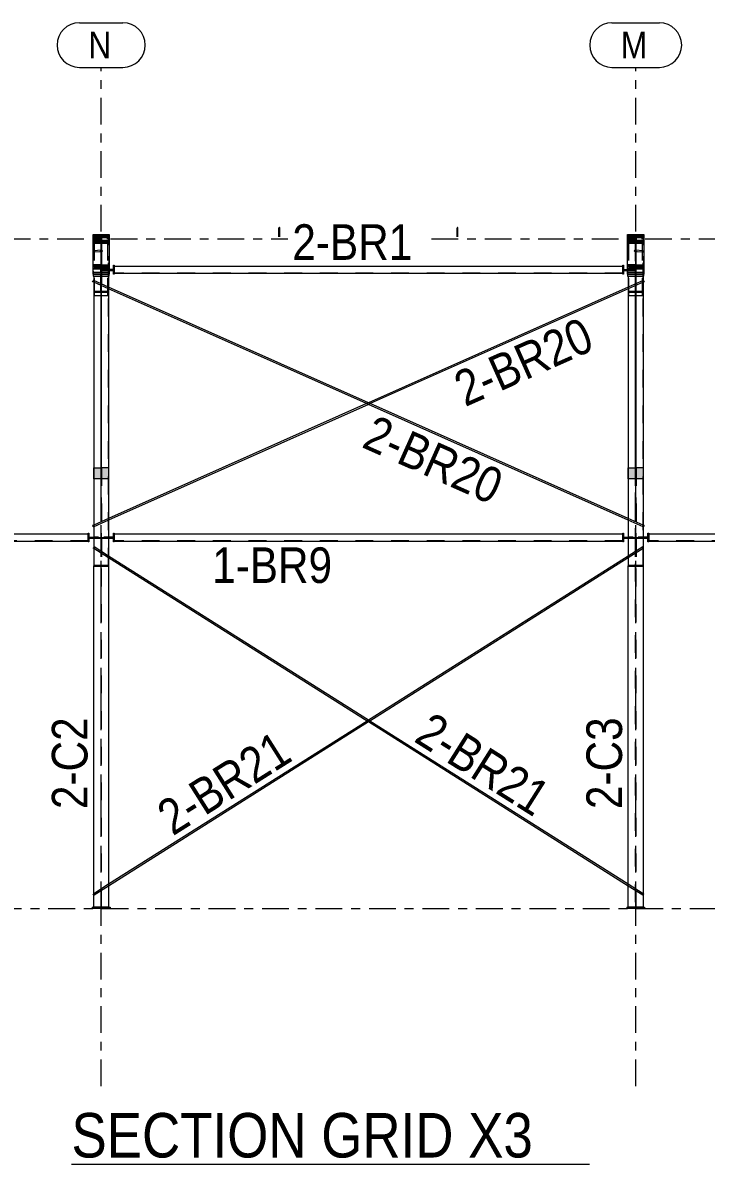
# Model space of a CAD drawing. Header units: millimetres. Extents: x -38 to 785, y -178 to 396.
# Drawn here: x 308.5 to 385.2, y -12 to 116.1 of the extents above; entities that cross this region are included whole.
import ezdxf

# ---------------------------------------------------------------- set-up
doc = ezdxf.new("R2010")
doc.units = ezdxf.units.MM
for name, pattern in [('XKITLINE00', [0]), ('XKITLINE02', [4, 2, -2]), ('XKITLINE03', [6, 3, -1, 1, -1])]:
    doc.linetypes.add(name, pattern=pattern)
for name, color, linetype, lineweight in [('OtherObjectType', 7, 'Continuous', 0), ('Part', 2, 'Continuous', 0), ('PartMark', 7, 'Continuous', 0), ('S-grid', 1, 'Continuous', 0)]:
    doc.layers.add(name, color=color, linetype=linetype, lineweight=lineweight)
doc.styles.add('ARIAL', font='ARIAL.TTF')

# ---------------------------------------------------------------- blocks, each defined once
blk = doc.blocks.new('*A15')
at = {"layer": 'Part'}
blk.add_hatch(color=3, dxfattribs=at).paths.add_polyline_path([(317.32, 90.59), (317.42, 90.57), (317.45, 90.51), (317.4, 90.45), (317.3, 90.42), (317.21, 90.45), (317.18, 90.51), (317.22, 90.57)], flags=17)
blk = doc.blocks.new('*A16')
at = {"layer": 'Part'}
blk.add_hatch(color=3, dxfattribs=at).paths.add_polyline_path([(316.46, 92.07), (316.46, 92.18), (318.12, 92.18), (318.12, 92.07), (317.32, 92.07), (317.32, 88.94), (318.12, 88.94), (318.12, 88.83), (316.46, 88.83), (316.46, 88.94), (317.26, 88.94), (317.26, 92.07)], flags=17)
blk = doc.blocks.new('*A17')
at = {"layer": 'Part'}
blk.add_hatch(color=3, dxfattribs=at).paths.add_polyline_path([(317.33, 87.69), (317.33, 66.14), (318.12, 66.14), (318.12, 64.91), (316.46, 64.91), (316.46, 66.14), (317.25, 66.14), (317.25, 87.69)], flags=17)
blk = doc.blocks.new('*A18')
at = {"layer": 'Part'}
blk.add_hatch(color=3, dxfattribs=at).paths.add_polyline_path([(317.26, 88.11), (317.26, 88.83), (317.32, 88.83), (317.32, 88.11)], flags=17)
blk = doc.blocks.new('*A20')
at = {"layer": 'Part'}
blk.add_hatch(color=3, dxfattribs=at).paths.add_polyline_path([(316.38, 87.9), (316.38, 88.11), (318.21, 88.11), (318.21, 87.9)], flags=17)
blk = doc.blocks.new('*A21')
at = {"layer": 'Part'}
blk.add_hatch(color=3, dxfattribs=at).paths.add_polyline_path([(316.38, 87.69), (316.38, 87.9), (318.21, 87.9), (318.21, 87.69)], flags=17)
blk = doc.blocks.new('*A22')
at = {"layer": 'Part'}
blk.add_hatch(color=3, dxfattribs=at).paths.add_polyline_path([(337.29, 93.13), (337.32, 93.12), (337.34, 93.09), (337.33, 93.05), (337.3, 93.03), (337.26, 93.04), (337.24, 93.08), (337.25, 93.11)], flags=17)
blk = doc.blocks.new('*A66')
at = {"layer": 'Part'}
blk.add_hatch(color=3, dxfattribs=at).paths.add_polyline_path([(377.33, 87.69), (377.33, 66.14), (378.12, 66.14), (378.12, 64.91), (376.46, 64.91), (376.46, 66.14), (377.25, 66.14), (377.25, 87.69)], flags=17)
blk = doc.blocks.new('*A78')
at = {"layer": 'Part'}
blk.add_hatch(color=3, dxfattribs=at).paths.add_polyline_path([(377.26, 90.59), (377.36, 90.57), (377.41, 90.51), (377.38, 90.45), (377.28, 90.42), (377.18, 90.45), (377.13, 90.51), (377.16, 90.57)], flags=17)
blk = doc.blocks.new('*A79')
at = {"layer": 'Part'}
blk.add_hatch(color=3, dxfattribs=at).paths.add_polyline_path([(376.46, 92.07), (376.46, 92.18), (378.12, 92.18), (378.12, 92.07), (377.32, 92.07), (377.32, 88.94), (378.12, 88.94), (378.12, 88.83), (376.46, 88.83), (376.46, 88.94), (377.26, 88.94), (377.26, 92.07)], flags=17)
blk = doc.blocks.new('*A80')
at = {"layer": 'Part'}
blk.add_hatch(color=3, dxfattribs=at).paths.add_polyline_path([(357.29, 93.13), (357.32, 93.12), (357.34, 93.09), (357.33, 93.05), (357.3, 93.03), (357.26, 93.04), (357.24, 93.08), (357.25, 93.11)], flags=17)
blk = doc.blocks.new('*A81')
at = {"layer": 'Part'}
blk.add_hatch(color=3, dxfattribs=at).paths.add_polyline_path([(377.26, 88.11), (377.26, 88.83), (377.32, 88.83), (377.32, 88.11)], flags=17)
blk = doc.blocks.new('*A82')
at = {"layer": 'Part'}
blk.add_hatch(color=3, dxfattribs=at).paths.add_polyline_path([(376.38, 87.9), (376.38, 88.11), (378.21, 88.11), (378.21, 87.9)], flags=17)
blk = doc.blocks.new('*A83')
at = {"layer": 'Part'}
blk.add_hatch(color=3, dxfattribs=at).paths.add_polyline_path([(376.38, 87.69), (376.38, 87.9), (378.21, 87.9), (378.21, 87.69)], flags=17)
blk = doc.blocks.new('*A174')
at = {"layer": 'S-grid', "color": 1, "linetype": 'XKITLINE03', "lineweight": 0}
for p, q in [((114.36, 91.88), (338.25, 91.88)), ((354.36, 91.88), (578.25, 91.88))]:
    blk.add_line(p, q, dxfattribs=at)
blk = doc.blocks.new('*A175')
at = {"layer": 'S-grid', "color": 1, "linetype": 'XKITLINE03', "lineweight": 0}
blk.add_line((-0.64, 16.67), (708.74, 16.67), dxfattribs=at)
blk = doc.blocks.new('*A176')
at = {"layer": 'Part', "color": 2, "linetype": 'XKITLINE00', "lineweight": 0}
for p, q in [((316.46, 57.22), (316.4, 57.13)), ((316.46, 57.09), (316.4, 57.13)), ((347.29, 37.81), (318.12, 56.24)), ((347.14, 37.71), (318.12, 56.04)), ((376.46, 19.19), (347.29, 37.61)), ((376.46, 19.39), (347.45, 37.71)), ((378.18, 18.3), (378.12, 18.33)), ((378.18, 18.3), (378.12, 18.21))]:
    blk.add_line(p, q, dxfattribs=at)
at = {"layer": 'Part', "color": 7, "linetype": 'XKITLINE02', "lineweight": 0}
for p, q in [((316.49, 57.27), (316.46, 57.22)), ((318.12, 56.04), (316.46, 57.09)), ((318.12, 56.24), (316.49, 57.27)), ((347.29, 37.61), (347.14, 37.71)), ((347.45, 37.71), (347.29, 37.81)), ((378.12, 18.33), (376.46, 19.39)), ((378.09, 18.16), (376.46, 19.19)), ((378.12, 18.21), (378.09, 18.16))]:
    blk.add_line(p, q, dxfattribs=at)
blk = doc.blocks.new('*A177')
at = {"layer": 'Part', "color": 7, "linetype": 'XKITLINE02', "lineweight": 0}
for p, q in [((378.09, 57.27), (376.46, 56.24)), ((378.12, 57.09), (376.46, 56.04)), ((378.12, 57.22), (378.09, 57.27)), ((347.29, 37.81), (347.14, 37.71)), ((347.45, 37.71), (347.29, 37.61)), ((318.12, 19.39), (316.46, 18.33)), ((316.49, 18.16), (316.46, 18.21)), ((318.12, 19.19), (316.49, 18.16))]:
    blk.add_line(p, q, dxfattribs=at)
at = {"layer": 'Part', "color": 2, "linetype": 'XKITLINE00', "lineweight": 0}
for p, q in [((378.18, 57.13), (378.12, 57.22)), ((378.18, 57.13), (378.12, 57.09)), ((376.46, 56.24), (347.29, 37.81)), ((376.46, 56.04), (347.45, 37.71)), ((347.14, 37.71), (318.12, 19.39)), ((347.29, 37.61), (318.12, 19.19)), ((316.46, 18.33), (316.4, 18.3)), ((316.46, 18.21), (316.4, 18.3))]:
    blk.add_line(p, q, dxfattribs=at)
blk = doc.blocks.new('*A178')
at = {"layer": 'Part', "color": 7, "linetype": 'XKITLINE02', "lineweight": 0}
for p, q in [((378.12, 87.18), (376.46, 86.44)), ((378.12, 87), (376.46, 86.26)), ((347.29, 73.45), (347.09, 73.36)), ((347.5, 73.36), (347.29, 73.27)), ((318.12, 60.46), (316.46, 59.72)), ((318.12, 60.28), (316.46, 59.54)), ((316.38, 59.59), (316.4, 59.54))]:
    blk.add_line(p, q, dxfattribs=at)
at = {"layer": 'Part', "color": 2, "linetype": 'XKITLINE00', "lineweight": 0}
for p, q in [((378.17, 87.2), (378.12, 87.18)), ((378.17, 87.2), (378.24, 87.05)), ((376.46, 86.44), (347.29, 73.45)), ((376.46, 86.26), (347.5, 73.36)), ((378.24, 87.05), (378.12, 87)), ((347.09, 73.36), (318.12, 60.46)), ((347.29, 73.27), (318.12, 60.28)), ((316.46, 59.72), (316.34, 59.67)), ((316.38, 59.59), (316.34, 59.67)), ((316.41, 59.52), (316.38, 59.59)), ((316.46, 59.54), (316.41, 59.52))]:
    blk.add_line(p, q, dxfattribs=at)
blk = doc.blocks.new('*A179')
at = {"layer": 'Part', "color": 2, "linetype": 'XKITLINE00', "lineweight": 0}
for p, q in [((316.34, 87.05), (316.41, 87.2)), ((316.46, 87.18), (316.41, 87.2)), ((316.46, 87), (316.34, 87.05)), ((347.29, 73.45), (318.12, 86.44)), ((347.09, 73.36), (318.12, 86.26)), ((376.46, 60.28), (347.29, 73.27)), ((376.46, 60.46), (347.5, 73.36)), ((378.24, 59.67), (378.12, 59.72)), ((378.17, 59.52), (378.12, 59.54)), ((378.24, 59.67), (378.17, 59.52))]:
    blk.add_line(p, q, dxfattribs=at)
at = {"layer": 'Part', "color": 7, "linetype": 'XKITLINE02', "lineweight": 0}
for p, q in [((318.12, 86.44), (316.46, 87.18)), ((318.12, 86.26), (316.46, 87)), ((347.29, 73.27), (347.09, 73.36)), ((347.5, 73.36), (347.29, 73.45)), ((378.12, 59.72), (376.46, 60.46)), ((378.12, 59.54), (376.46, 60.28))]:
    blk.add_line(p, q, dxfattribs=at)
blk = doc.blocks.new('*A180')
at = {"layer": 'Part', "color": 2, "linetype": 'XKITLINE00', "lineweight": 0}
for p, q in [((318.75, 58.75), (375.84, 58.75)), ((318.75, 57.92), (375.84, 57.92))]:
    blk.add_line(p, q, dxfattribs=at)
at = {"layer": 'Part', "color": 7, "linetype": 'XKITLINE02', "lineweight": 0}
for p, q in [((318.75, 58.75), (318.75, 57.92)), ((318.75, 58.72), (375.84, 58.72)), ((375.84, 57.95), (318.75, 57.95)), ((375.84, 58.75), (375.84, 57.92))]:
    blk.add_line(p, q, dxfattribs=at)
blk = doc.blocks.new('*A181')
at = {"layer": 'Part', "color": 2, "linetype": 'XKITLINE00', "lineweight": 0}
for p, q in [((318.75, 88.8), (375.84, 88.8)), ((375.84, 87.97), (318.75, 87.97))]:
    blk.add_line(p, q, dxfattribs=at)
at = {"layer": 'Part', "color": 7, "linetype": 'XKITLINE02', "lineweight": 0}
for p, q in [((318.75, 87.97), (318.75, 88.8)), ((375.84, 88.77), (318.75, 88.77)), ((375.84, 88.8), (375.84, 87.97)), ((375.84, 88), (318.75, 88))]:
    blk.add_line(p, q, dxfattribs=at)
blk = doc.blocks.new('*A218')
at = {"layer": 'OtherObjectType', "color": 5, "linetype": 'XKITLINE00', "lineweight": 0}
blk.add_line((313.96, -12.05), (372.12, -12.05), dxfattribs=at)
at = {"layer": 'OtherObjectType', "color": 7, "style": 'ARIAL', "width": 0.85}
blk.add_text('SECTION GRID X3', height=5, dxfattribs=at).set_placement((313.96, -11.3))
blk = doc.blocks.new('*A230')
at = {"layer": 'Part', "color": 2, "linetype": 'XKITLINE00', "lineweight": 0}
for p, q in [((316.44, 90.45), (316.46, 90.51)), ((316.46, 90.39), (316.44, 90.45)), ((316.46, 90.51), (316.49, 90.52)), ((316.49, 90.36), (316.46, 90.39)), ((317.26, 90.59), (316.49, 90.52)), ((317.26, 90.42), (316.49, 90.36)), ((317.22, 90.57), (317.18, 90.51)), ((317.18, 90.51), (317.21, 90.45)), ((317.21, 90.45), (317.3, 90.42)), ((317.32, 90.59), (317.22, 90.57)), ((317.3, 90.42), (317.4, 90.45)), ((317.42, 90.57), (317.32, 90.59)), ((317.4, 90.45), (317.45, 90.51)), ((317.45, 90.51), (317.42, 90.57))]:
    blk.add_line(p, q, dxfattribs=at)
at = {"layer": 'Part', "color": 7, "linetype": 'XKITLINE02', "lineweight": 0}
for p, q in [((316.49, 90.52), (316.53, 90.5)), ((316.53, 90.38), (316.49, 90.36)), ((316.53, 90.5), (316.54, 90.43)), ((316.54, 90.43), (316.53, 90.38)), ((317.32, 90.59), (317.26, 90.59)), ((317.3, 90.42), (317.26, 90.42))]:
    blk.add_line(p, q, dxfattribs=at)
blk = doc.blocks.new('*A231')
at = {"layer": 'Part', "color": 2, "linetype": 'XKITLINE00', "lineweight": 0}
for p, q in [((316.46, 92.07), (316.46, 92.18)), ((316.46, 92.18), (318.12, 92.18)), ((316.46, 91.61), (316.46, 92.07)), ((316.46, 92.07), (317.26, 92.07)), ((316.46, 91.61), (317.26, 91.61)), ((317.26, 92.07), (317.26, 88.94)), ((317.32, 92.07), (317.32, 88.94)), ((318.12, 92.07), (317.32, 92.07)), ((318.12, 91.61), (317.32, 91.61)), ((318.12, 92.18), (318.12, 91.61)), ((317.26, 88.94), (316.46, 88.94)), ((316.46, 88.94), (316.46, 88.75)), ((316.46, 88.83), (318.12, 88.83)), ((317.26, 88.75), (316.46, 88.75)), ((317.32, 88.94), (318.12, 88.94)), ((318.12, 88.75), (317.32, 88.75)), ((318.12, 88.94), (318.12, 88.75))]:
    blk.add_line(p, q, dxfattribs=at)
at = {"layer": 'Part', "color": 7, "linetype": 'XKITLINE02', "lineweight": 0}
for p, q in [((316.46, 91.7), (318.12, 91.7)), ((316.46, 88.84), (317.26, 88.84)), ((317.26, 88.94), (317.26, 88.84)), ((317.32, 88.75), (317.26, 88.75)), ((317.32, 88.84), (317.32, 88.94)), ((318.12, 88.84), (317.32, 88.84))]:
    blk.add_line(p, q, dxfattribs=at)
blk = doc.blocks.new('*A232')
at = {"layer": 'Part', "color": 7, "linetype": 'XKITLINE02', "lineweight": 0}
for p, q in [((317.32, 91.45), (317.26, 91.45)), ((317.26, 91.45), (317.26, 88.73)), ((317.32, 88.73), (317.32, 91.45)), ((317.26, 88.82), (316.56, 88.82)), ((316.56, 88.82), (316.56, 88.63)), ((318.02, 88.73), (316.56, 88.73)), ((318.02, 88.82), (317.32, 88.82)), ((318.02, 88.63), (318.02, 88.82))]:
    blk.add_line(p, q, dxfattribs=at)
blk = doc.blocks.new('*A233')
at = {"layer": 'Part', "color": 7, "linetype": 'XKITLINE02', "lineweight": 0}
for p, q in [((316.46, 91.47), (316.46, 87.69)), ((318.12, 91.47), (316.46, 91.47)), ((316.46, 91.37), (317.25, 91.37)), ((317.25, 91.37), (317.25, 16.83)), ((317.33, 16.83), (317.33, 91.37)), ((317.33, 91.37), (318.12, 91.37)), ((318.12, 55.16), (318.12, 91.47)), ((316.46, 88.6), (317.25, 88.6)), ((316.46, 88.51), (318.12, 88.51)), ((317.33, 88.6), (318.12, 88.6)), ((316.46, 66.14), (316.46, 55.16)), ((318.12, 66.14), (318.12, 55.16)), ((318.12, 16.83), (316.46, 16.83))]:
    blk.add_line(p, q, dxfattribs=at)
at = {"layer": 'Part', "color": 2, "linetype": 'XKITLINE00', "lineweight": 0}
for p, q in [((316.46, 87.69), (316.46, 66.14)), ((318.12, 87.69), (318.12, 66.14)), ((316.46, 16.83), (316.46, 55.16)), ((318.12, 55.16), (318.12, 16.83))]:
    blk.add_line(p, q, dxfattribs=at)
blk = doc.blocks.new('*A234')
at = {"layer": 'Part', "color": 7, "linetype": 'XKITLINE02', "lineweight": 0}
for p, q in [((317.33, 88.43), (317.25, 88.43)), ((317.25, 88.43), (317.25, 87.69)), ((317.25, 88.39), (317.33, 88.39)), ((317.33, 87.69), (317.33, 88.43)), ((317.25, 66.14), (317.25, 55.18)), ((317.33, 66.14), (317.33, 55.18)), ((318.12, 55.18), (316.46, 55.18))]:
    blk.add_line(p, q, dxfattribs=at)
at = {"layer": 'Part', "color": 2, "linetype": 'XKITLINE00', "lineweight": 0}
for p, q in [((317.25, 87.69), (317.33, 87.69)), ((317.25, 87.69), (317.25, 66.14)), ((317.33, 66.14), (317.33, 87.69)), ((316.46, 64.91), (316.46, 66.14)), ((316.46, 66.14), (317.25, 66.14)), ((318.12, 66.14), (317.33, 66.14)), ((318.12, 66.14), (318.12, 64.91)), ((316.46, 64.91), (316.46, 55.16)), ((318.12, 64.91), (316.46, 64.91)), ((318.12, 64.91), (318.12, 55.16)), ((316.46, 55.16), (318.12, 55.16))]:
    blk.add_line(p, q, dxfattribs=at)
blk = doc.blocks.new('*A235')
at = {"layer": 'Part', "color": 2, "linetype": 'XKITLINE00', "lineweight": 0}
for p, q in [((316.29, 16.83), (318.29, 16.83)), ((316.29, 16.83), (316.29, 16.67)), ((318.29, 16.67), (316.29, 16.67)), ((318.29, 16.83), (318.29, 16.67))]:
    blk.add_line(p, q, dxfattribs=at)
blk = doc.blocks.new('*A236')
at = {"layer": 'Part', "color": 7, "linetype": 'XKITLINE02', "lineweight": 0}
for p, q in [((317.25, 55.18), (316.5, 55.18)), ((316.5, 55.18), (316.5, 55.09)), ((317.13, 55.18), (317.13, 55.09)), ((317.25, 55.09), (317.25, 55.18)), ((316.5, 55.09), (317.25, 55.09))]:
    blk.add_line(p, q, dxfattribs=at)
blk = doc.blocks.new('*A237')
at = {"layer": 'Part', "color": 7, "linetype": 'XKITLINE02', "lineweight": 0}
for p, q in [((318.08, 55.18), (317.33, 55.18)), ((317.33, 55.18), (317.33, 55.09)), ((317.45, 55.18), (317.45, 55.09)), ((318.08, 55.09), (318.08, 55.18)), ((317.33, 55.09), (318.08, 55.09))]:
    blk.add_line(p, q, dxfattribs=at)
blk = doc.blocks.new('*A238')
at = {"layer": 'Part', "color": 7, "linetype": 'XKITLINE02', "lineweight": 0}
for p, q in [((317.33, 58.29), (317.33, 58.21)), ((318.12, 58.29), (317.33, 58.29)), ((318.12, 58.21), (317.33, 58.21)), ((317.45, 58.29), (317.45, 58.21))]:
    blk.add_line(p, q, dxfattribs=at)
at = {"layer": 'Part', "color": 2, "linetype": 'XKITLINE00', "lineweight": 0}
for p, q in [((318.58, 58.29), (318.12, 58.29)), ((318.58, 58.21), (318.12, 58.21)), ((318.58, 58.29), (318.58, 58.21))]:
    blk.add_line(p, q, dxfattribs=at)
blk = doc.blocks.new('*A239')
at = {"layer": 'Part', "color": 7, "linetype": 'XKITLINE02', "lineweight": 0}
for p, q in [((317.58, 58.38), (317.58, 58.29)), ((318.12, 58.38), (317.58, 58.38)), ((318.58, 58.29), (317.58, 58.29))]:
    blk.add_line(p, q, dxfattribs=at)
at = {"layer": 'Part', "color": 2, "linetype": 'XKITLINE00', "lineweight": 0}
for p, q in [((318.66, 58.38), (318.12, 58.38)), ((318.66, 58.29), (318.58, 58.29)), ((318.66, 58.38), (318.66, 58.29))]:
    blk.add_line(p, q, dxfattribs=at)
blk = doc.blocks.new('*A240')
at = {"layer": 'Part', "color": 2, "linetype": 'XKITLINE00', "lineweight": 0}
for p, q in [((318.66, 57.83), (318.66, 58.83)), ((318.66, 58.83), (318.75, 58.83)), ((318.75, 57.83), (318.66, 57.83)), ((318.75, 58.83), (318.75, 57.83))]:
    blk.add_line(p, q, dxfattribs=at)
blk = doc.blocks.new('*A241')
at = {"layer": 'Part', "color": 2, "linetype": 'XKITLINE00', "lineweight": 0}
for p, q in [((316.46, 58.29), (316, 58.29)), ((316, 58.21), (316, 58.29)), ((316.46, 58.21), (316, 58.21))]:
    blk.add_line(p, q, dxfattribs=at)
at = {"layer": 'Part', "color": 7, "linetype": 'XKITLINE02', "lineweight": 0}
for p, q in [((317.25, 58.29), (316.46, 58.29)), ((317.25, 58.21), (316.46, 58.21)), ((317.13, 58.29), (317.13, 58.21)), ((317.25, 58.29), (317.25, 58.21))]:
    blk.add_line(p, q, dxfattribs=at)
blk = doc.blocks.new('*A242')
at = {"layer": 'Part', "color": 2, "linetype": 'XKITLINE00', "lineweight": 0}
for p, q in [((315.92, 58.29), (315.92, 58.38)), ((315.92, 58.38), (316.46, 58.38)), ((316, 58.29), (315.92, 58.29))]:
    blk.add_line(p, q, dxfattribs=at)
at = {"layer": 'Part', "color": 7, "linetype": 'XKITLINE02', "lineweight": 0}
for p, q in [((317, 58.29), (316, 58.29)), ((317, 58.38), (316.46, 58.38)), ((317, 58.29), (317, 58.38))]:
    blk.add_line(p, q, dxfattribs=at)
blk = doc.blocks.new('*A243')
at = {"layer": 'Part', "color": 2, "linetype": 'XKITLINE00', "lineweight": 0}
for p, q in [((315.84, 57.83), (315.84, 58.83)), ((315.84, 58.83), (315.92, 58.83)), ((315.92, 57.83), (315.84, 57.83)), ((315.92, 58.83), (315.92, 57.83))]:
    blk.add_line(p, q, dxfattribs=at)
blk = doc.blocks.new('*A244')
at = {"layer": 'Part', "color": 7, "linetype": 'XKITLINE02', "lineweight": 0}
for p, q in [((317.26, 85.98), (317.26, 88.71)), ((317.26, 88.71), (317.32, 88.71)), ((317.26, 88.6), (317.32, 88.6)), ((317.32, 88.71), (317.32, 85.98)), ((316.56, 86.03), (316.56, 85.89)), ((316.56, 85.98), (317.26, 85.98)), ((316.56, 85.89), (318.02, 85.89)), ((317.32, 85.98), (318.02, 85.98)), ((318.02, 86.03), (318.02, 85.89))]:
    blk.add_line(p, q, dxfattribs=at)
blk = doc.blocks.new('*A245')
at = {"layer": 'Part', "color": 2, "linetype": 'XKITLINE00', "lineweight": 0}
for p, q in [((317.26, 88.11), (317.26, 88.83)), ((317.26, 88.83), (317.32, 88.83)), ((317.32, 88.83), (317.32, 88.11)), ((317.32, 88.11), (317.26, 88.11))]:
    blk.add_line(p, q, dxfattribs=at)
at = {"layer": 'Part', "color": 7, "linetype": 'XKITLINE02', "lineweight": 0}
for p, q in [((317.26, 88.76), (317.32, 88.76)), ((317.26, 88.67), (317.32, 88.67))]:
    blk.add_line(p, q, dxfattribs=at)
blk = doc.blocks.new('*A247')
at = {"layer": 'Part', "color": 2, "linetype": 'XKITLINE00', "lineweight": 0}
for p, q in [((316.38, 87.9), (316.38, 92.37)), ((316.38, 92.37), (318.21, 92.37)), ((318.21, 92.37), (318.21, 87.9)), ((316.38, 88.11), (318.21, 88.11)), ((318.21, 87.9), (316.38, 87.9))]:
    blk.add_line(p, q, dxfattribs=at)
at = {"layer": 'Part', "color": 7, "linetype": 'XKITLINE02', "lineweight": 0}
blk.add_line((316.38, 92.24), (318.21, 92.24), dxfattribs=at)
blk = doc.blocks.new('*A248')
at = {"layer": 'Part', "color": 7, "linetype": 'XKITLINE02', "lineweight": 0}
for p, q in [((316.38, 92.24), (316.38, 87.9)), ((318.21, 92.24), (316.38, 92.24)), ((316.38, 92.11), (318.21, 92.11)), ((318.21, 87.9), (318.21, 92.24))]:
    blk.add_line(p, q, dxfattribs=at)
at = {"layer": 'Part', "color": 2, "linetype": 'XKITLINE00', "lineweight": 0}
for p, q in [((316.38, 87.9), (316.38, 87.69)), ((316.38, 87.9), (318.21, 87.9)), ((316.38, 87.69), (318.21, 87.69)), ((318.21, 87.69), (318.21, 87.9))]:
    blk.add_line(p, q, dxfattribs=at)
blk = doc.blocks.new('*A249')
at = {"layer": 'Part', "color": 7, "linetype": 'XKITLINE02', "lineweight": 0}
for p, q in [((316.54, 85.45), (316.54, 91.45)), ((318.04, 91.45), (316.54, 91.45)), ((318.04, 85.45), (318.04, 91.45)), ((318.04, 85.45), (316.54, 85.45))]:
    blk.add_line(p, q, dxfattribs=at)
blk = doc.blocks.new('*A250')
at = {"layer": 'Part', "color": 7, "linetype": 'XKITLINE02', "lineweight": 0}
for p, q in [((316.5, 85.88), (316.5, 85.96)), ((316.5, 85.96), (317.25, 85.96)), ((317.25, 85.88), (316.5, 85.88)), ((317.13, 85.96), (317.13, 85.88)), ((317.25, 85.96), (317.25, 85.88))]:
    blk.add_line(p, q, dxfattribs=at)
blk = doc.blocks.new('*A251')
at = {"layer": 'Part', "color": 7, "linetype": 'XKITLINE02', "lineweight": 0}
for p, q in [((317.33, 85.96), (318.08, 85.96)), ((317.33, 85.88), (317.33, 85.96)), ((318.08, 85.88), (317.33, 85.88)), ((317.45, 85.96), (317.45, 85.88)), ((318.08, 85.96), (318.08, 85.88))]:
    blk.add_line(p, q, dxfattribs=at)
blk = doc.blocks.new('*A252')
at = {"layer": 'Part', "color": 2, "linetype": 'XKITLINE00', "lineweight": 0}
for p, q in [((317.25, 92.18), (317.25, 92.37)), ((317.25, 92.37), (317.33, 92.37)), ((317.33, 92.37), (317.33, 92.18))]:
    blk.add_line(p, q, dxfattribs=at)
at = {"layer": 'Part', "color": 7, "linetype": 'XKITLINE02', "lineweight": 0}
for p, q in [((317.25, 91.72), (317.25, 92.18)), ((317.33, 91.83), (317.25, 91.83)), ((317.25, 91.78), (317.33, 91.78)), ((317.33, 91.72), (317.25, 91.72)), ((317.33, 92.18), (317.33, 91.72))]:
    blk.add_line(p, q, dxfattribs=at)
blk = doc.blocks.new('*A253')
at = {"layer": 'Part', "color": 7, "linetype": 'XKITLINE02', "lineweight": 0}
for p, q in [((317.33, 88.34), (317.33, 88.26)), ((318.21, 88.34), (317.33, 88.34)), ((318.21, 88.26), (317.33, 88.26)), ((317.45, 88.34), (317.45, 88.26))]:
    blk.add_line(p, q, dxfattribs=at)
at = {"layer": 'Part', "color": 2, "linetype": 'XKITLINE00', "lineweight": 0}
for p, q in [((318.58, 88.34), (318.21, 88.34)), ((318.58, 88.26), (318.21, 88.26)), ((318.58, 88.34), (318.58, 88.26))]:
    blk.add_line(p, q, dxfattribs=at)
blk = doc.blocks.new('*A254')
at = {"layer": 'Part', "color": 7, "linetype": 'XKITLINE02', "lineweight": 0}
for p, q in [((317.58, 88.43), (317.58, 88.34)), ((318.21, 88.43), (317.58, 88.43)), ((318.58, 88.34), (317.58, 88.34))]:
    blk.add_line(p, q, dxfattribs=at)
at = {"layer": 'Part', "color": 2, "linetype": 'XKITLINE00', "lineweight": 0}
for p, q in [((318.66, 88.43), (318.21, 88.43)), ((318.66, 88.34), (318.58, 88.34)), ((318.66, 88.43), (318.66, 88.34))]:
    blk.add_line(p, q, dxfattribs=at)
blk = doc.blocks.new('*A255')
at = {"layer": 'Part', "color": 2, "linetype": 'XKITLINE00', "lineweight": 0}
for p, q in [((318.66, 87.89), (318.66, 88.89)), ((318.66, 88.89), (318.75, 88.89)), ((318.75, 88.89), (318.75, 87.89)), ((318.75, 87.89), (318.66, 87.89))]:
    blk.add_line(p, q, dxfattribs=at)
blk = doc.blocks.new('*A256')
at = {"layer": 'Part', "color": 7, "linetype": 'XKITLINE02', "lineweight": 0}
for p, q in [((316.38, 91.45), (316.38, 92.09)), ((316.38, 92.09), (318.21, 92.09)), ((316.38, 92.01), (318.21, 92.01)), ((316.38, 91.53), (318.21, 91.53)), ((318.21, 91.45), (316.38, 91.45)), ((318.21, 92.09), (318.21, 91.45))]:
    blk.add_line(p, q, dxfattribs=at)
blk = doc.blocks.new('*A257')
at = {"layer": 'Part', "color": 7, "linetype": 'XKITLINE02', "lineweight": 0}
for p, q in [((316.56, 92.13), (316.56, 91.81)), ((318.02, 92.13), (316.56, 92.13)), ((316.56, 92.08), (318.02, 92.08)), ((318.02, 91.81), (318.02, 92.13))]:
    blk.add_line(p, q, dxfattribs=at)
blk = doc.blocks.new('*A258')
at = {"layer": 'Part', "color": 7, "linetype": 'XKITLINE02', "lineweight": 0}
for p, q in [((317.26, 91.45), (317.26, 92.01)), ((317.26, 92.01), (317.32, 92.01)), ((317.32, 91.45), (317.26, 91.45)), ((317.26, 91.45), (317.26, 91.45)), ((317.32, 92.01), (317.32, 91.45))]:
    blk.add_line(p, q, dxfattribs=at)
blk = doc.blocks.new('*A259')
at = {"layer": 'Part', "color": 2, "linetype": 'XKITLINE00', "lineweight": 0}
for p, q in [((337.25, 93.11), (337.24, 93.08)), ((337.24, 92.09), (337.24, 93.08)), ((337.24, 93.08), (337.26, 93.04)), ((337.29, 93.13), (337.25, 93.11)), ((337.26, 93.04), (337.3, 93.03)), ((337.32, 93.12), (337.29, 93.13)), ((337.3, 93.03), (337.33, 93.05)), ((337.34, 93.09), (337.32, 93.12)), ((337.33, 93.05), (337.34, 93.09)), ((337.34, 92.1), (337.34, 93.09))]:
    blk.add_line(p, q, dxfattribs=at)
blk = doc.blocks.new('*A362')
at = {"layer": 'S-grid', "color": 1, "linetype": 'XKITLINE03', "lineweight": 0}
blk.add_line((317.29, -3.3), (317.29, 111.12), dxfattribs=at)
at = {"layer": 'S-grid', "color": 3, "style": 'ARIAL', "width": 0.85}
blk.add_text('N', height=3, dxfattribs=at).set_placement((315.85, 112.12))
blk = doc.blocks.new('*A379')
at = {"layer": 'Part', "color": 2, "linetype": 'XKITLINE00', "lineweight": 0}
for p, q in [((258.75, 58.75), (315.84, 58.75)), ((258.75, 57.92), (315.84, 57.92))]:
    blk.add_line(p, q, dxfattribs=at)
at = {"layer": 'Part', "color": 7, "linetype": 'XKITLINE02', "lineweight": 0}
for p, q in [((258.75, 58.75), (258.75, 57.92)), ((258.75, 58.72), (315.84, 58.72)), ((315.84, 57.95), (258.75, 57.95)), ((315.84, 58.75), (315.84, 57.92))]:
    blk.add_line(p, q, dxfattribs=at)
blk = doc.blocks.new('*A408')
at = {"layer": 'S-grid', "color": 1, "linetype": 'XKITLINE00', "lineweight": 0}
for p, q in [((314.85, 116.12), (319.74, 116.12)), ((314.85, 111.12), (319.74, 111.12))]:
    blk.add_line(p, q, dxfattribs=at)
for centre, start, end in [((314.85, 113.62), 90, 270), ((319.74, 113.62), 270, 90)]:
    blk.add_arc(centre, 2.5, start, end, dxfattribs=at)
blk = doc.blocks.new('*A458')
at = {"layer": 'S-grid', "color": 1, "linetype": 'XKITLINE03', "lineweight": 0}
blk.add_line((377.29, -3.3), (377.29, 111.12), dxfattribs=at)
at = {"layer": 'S-grid', "color": 3, "style": 'ARIAL', "width": 0.85}
blk.add_text('M', height=3, dxfattribs=at).set_placement((375.63, 112.12))
blk = doc.blocks.new('*A459')
at = {"layer": 'Part', "color": 7, "linetype": 'XKITLINE02', "lineweight": 0}
for p, q in [((376.46, 91.47), (376.46, 87.69)), ((378.12, 91.47), (376.46, 91.47)), ((376.46, 91.37), (377.25, 91.37)), ((377.25, 91.37), (377.25, 16.83)), ((377.33, 16.83), (377.33, 91.37)), ((377.33, 91.37), (378.12, 91.37)), ((378.12, 55.16), (378.12, 91.47)), ((376.46, 88.6), (377.25, 88.6)), ((376.46, 88.51), (378.12, 88.51)), ((377.33, 88.6), (378.12, 88.6)), ((376.46, 66.14), (376.46, 55.16)), ((378.12, 66.14), (378.12, 55.16)), ((378.12, 16.83), (376.46, 16.83))]:
    blk.add_line(p, q, dxfattribs=at)
at = {"layer": 'Part', "color": 2, "linetype": 'XKITLINE00', "lineweight": 0}
for p, q in [((376.46, 87.69), (376.46, 66.14)), ((378.12, 87.69), (378.12, 66.14)), ((376.46, 16.83), (376.46, 55.16)), ((378.12, 55.16), (378.12, 16.83))]:
    blk.add_line(p, q, dxfattribs=at)
blk = doc.blocks.new('*A460')
at = {"layer": 'Part', "color": 7, "linetype": 'XKITLINE02', "lineweight": 0}
for p, q in [((377.33, 88.43), (377.25, 88.43)), ((377.25, 88.43), (377.25, 87.69)), ((377.25, 88.39), (377.33, 88.39)), ((377.33, 87.69), (377.33, 88.43)), ((377.25, 66.14), (377.25, 55.18)), ((377.33, 66.14), (377.33, 55.18)), ((378.12, 55.18), (376.46, 55.18))]:
    blk.add_line(p, q, dxfattribs=at)
at = {"layer": 'Part', "color": 2, "linetype": 'XKITLINE00', "lineweight": 0}
for p, q in [((377.25, 87.69), (377.33, 87.69)), ((377.25, 87.69), (377.25, 66.14)), ((377.33, 66.14), (377.33, 87.69)), ((376.46, 64.91), (376.46, 66.14)), ((376.46, 66.14), (377.25, 66.14)), ((378.12, 66.14), (377.33, 66.14)), ((378.12, 66.14), (378.12, 64.91)), ((376.46, 64.91), (376.46, 55.16)), ((378.12, 64.91), (376.46, 64.91)), ((378.12, 64.91), (378.12, 55.16)), ((376.46, 55.16), (378.12, 55.16))]:
    blk.add_line(p, q, dxfattribs=at)
blk = doc.blocks.new('*A461')
at = {"layer": 'Part', "color": 2, "linetype": 'XKITLINE00', "lineweight": 0}
for p, q in [((378.75, 58.75), (435.84, 58.75)), ((378.75, 57.92), (435.84, 57.92))]:
    blk.add_line(p, q, dxfattribs=at)
at = {"layer": 'Part', "color": 7, "linetype": 'XKITLINE02', "lineweight": 0}
for p, q in [((378.75, 58.75), (378.75, 57.92)), ((378.75, 58.72), (435.84, 58.72)), ((435.84, 57.95), (378.75, 57.95)), ((435.84, 58.75), (435.84, 57.92))]:
    blk.add_line(p, q, dxfattribs=at)
blk = doc.blocks.new('*A505')
at = {"layer": 'Part', "color": 2, "linetype": 'XKITLINE00', "lineweight": 0}
for p, q in [((376.29, 16.83), (378.29, 16.83)), ((376.29, 16.83), (376.29, 16.67)), ((378.29, 16.67), (376.29, 16.67)), ((378.29, 16.83), (378.29, 16.67))]:
    blk.add_line(p, q, dxfattribs=at)
blk = doc.blocks.new('*A506')
at = {"layer": 'Part', "color": 7, "linetype": 'XKITLINE02', "lineweight": 0}
for p, q in [((377.25, 55.18), (376.5, 55.18)), ((376.5, 55.18), (376.5, 55.09)), ((377.13, 55.18), (377.13, 55.09)), ((377.25, 55.09), (377.25, 55.18)), ((376.5, 55.09), (377.25, 55.09))]:
    blk.add_line(p, q, dxfattribs=at)
blk = doc.blocks.new('*A507')
at = {"layer": 'Part', "color": 7, "linetype": 'XKITLINE02', "lineweight": 0}
for p, q in [((378.08, 55.18), (377.33, 55.18)), ((377.33, 55.18), (377.33, 55.09)), ((377.45, 55.18), (377.45, 55.09)), ((378.08, 55.09), (378.08, 55.18)), ((377.33, 55.09), (378.08, 55.09))]:
    blk.add_line(p, q, dxfattribs=at)
blk = doc.blocks.new('*A508')
at = {"layer": 'Part', "color": 7, "linetype": 'XKITLINE02', "lineweight": 0}
for p, q in [((377.33, 58.29), (377.33, 58.21)), ((378.12, 58.29), (377.33, 58.29)), ((378.12, 58.21), (377.33, 58.21)), ((377.45, 58.29), (377.45, 58.21))]:
    blk.add_line(p, q, dxfattribs=at)
at = {"layer": 'Part', "color": 2, "linetype": 'XKITLINE00', "lineweight": 0}
for p, q in [((378.58, 58.29), (378.12, 58.29)), ((378.58, 58.21), (378.12, 58.21)), ((378.58, 58.29), (378.58, 58.21))]:
    blk.add_line(p, q, dxfattribs=at)
blk = doc.blocks.new('*A509')
at = {"layer": 'Part', "color": 7, "linetype": 'XKITLINE02', "lineweight": 0}
for p, q in [((377.58, 58.38), (377.58, 58.29)), ((378.12, 58.38), (377.58, 58.38)), ((378.58, 58.29), (377.58, 58.29))]:
    blk.add_line(p, q, dxfattribs=at)
at = {"layer": 'Part', "color": 2, "linetype": 'XKITLINE00', "lineweight": 0}
for p, q in [((378.66, 58.38), (378.12, 58.38)), ((378.66, 58.29), (378.58, 58.29)), ((378.66, 58.38), (378.66, 58.29))]:
    blk.add_line(p, q, dxfattribs=at)
blk = doc.blocks.new('*A510')
at = {"layer": 'Part', "color": 2, "linetype": 'XKITLINE00', "lineweight": 0}
for p, q in [((378.66, 57.83), (378.66, 58.83)), ((378.66, 58.83), (378.75, 58.83)), ((378.75, 57.83), (378.66, 57.83)), ((378.75, 58.83), (378.75, 57.83))]:
    blk.add_line(p, q, dxfattribs=at)
blk = doc.blocks.new('*A511')
at = {"layer": 'Part', "color": 2, "linetype": 'XKITLINE00', "lineweight": 0}
for p, q in [((376.46, 58.29), (376, 58.29)), ((376, 58.21), (376, 58.29)), ((376.46, 58.21), (376, 58.21))]:
    blk.add_line(p, q, dxfattribs=at)
at = {"layer": 'Part', "color": 7, "linetype": 'XKITLINE02', "lineweight": 0}
for p, q in [((377.25, 58.29), (376.46, 58.29)), ((377.25, 58.21), (376.46, 58.21)), ((377.13, 58.29), (377.13, 58.21)), ((377.25, 58.29), (377.25, 58.21))]:
    blk.add_line(p, q, dxfattribs=at)
blk = doc.blocks.new('*A512')
at = {"layer": 'Part', "color": 2, "linetype": 'XKITLINE00', "lineweight": 0}
for p, q in [((375.92, 58.29), (375.92, 58.38)), ((375.92, 58.38), (376.46, 58.38)), ((376, 58.29), (375.92, 58.29))]:
    blk.add_line(p, q, dxfattribs=at)
at = {"layer": 'Part', "color": 7, "linetype": 'XKITLINE02', "lineweight": 0}
for p, q in [((377, 58.29), (376, 58.29)), ((377, 58.38), (376.46, 58.38)), ((377, 58.29), (377, 58.38))]:
    blk.add_line(p, q, dxfattribs=at)
blk = doc.blocks.new('*A513')
at = {"layer": 'Part', "color": 2, "linetype": 'XKITLINE00', "lineweight": 0}
for p, q in [((375.84, 57.83), (375.84, 58.83)), ((375.84, 58.83), (375.92, 58.83)), ((375.92, 57.83), (375.84, 57.83)), ((375.92, 58.83), (375.92, 57.83))]:
    blk.add_line(p, q, dxfattribs=at)
blk = doc.blocks.new('*A514')
at = {"layer": 'S-grid', "color": 1, "linetype": 'XKITLINE00', "lineweight": 0}
for p, q in [((374.63, 116.12), (379.96, 116.12)), ((374.63, 111.12), (379.96, 111.12))]:
    blk.add_line(p, q, dxfattribs=at)
for centre, start, end in [((374.63, 113.62), 90, 270), ((379.96, 113.62), 270, 90)]:
    blk.add_arc(centre, 2.5, start, end, dxfattribs=at)
blk = doc.blocks.new('*A515')
at = {"layer": 'Part', "color": 2, "linetype": 'XKITLINE00', "lineweight": 0}
for p, q in [((377.16, 90.57), (377.13, 90.51)), ((377.13, 90.51), (377.18, 90.45)), ((377.26, 90.59), (377.16, 90.57)), ((377.18, 90.45), (377.28, 90.42)), ((377.26, 90.59), (377.36, 90.57)), ((377.28, 90.42), (377.38, 90.45)), ((378.09, 90.52), (377.32, 90.59)), ((378.09, 90.36), (377.32, 90.42)), ((377.41, 90.51), (377.36, 90.57)), ((377.38, 90.45), (377.41, 90.51)), ((378.09, 90.52), (378.12, 90.51)), ((378.12, 90.39), (378.09, 90.36)), ((378.12, 90.51), (378.14, 90.45)), ((378.14, 90.45), (378.12, 90.39))]:
    blk.add_line(p, q, dxfattribs=at)
at = {"layer": 'Part', "color": 7, "linetype": 'XKITLINE02', "lineweight": 0}
for p, q in [((377.32, 90.59), (377.26, 90.59)), ((377.32, 90.42), (377.28, 90.42)), ((378.04, 90.43), (378.05, 90.5)), ((378.05, 90.38), (378.04, 90.43)), ((378.05, 90.5), (378.09, 90.52)), ((378.09, 90.36), (378.05, 90.38))]:
    blk.add_line(p, q, dxfattribs=at)
blk = doc.blocks.new('*A516')
at = {"layer": 'Part', "color": 2, "linetype": 'XKITLINE00', "lineweight": 0}
for p, q in [((376.46, 92.07), (376.46, 92.18)), ((376.46, 92.18), (378.12, 92.18)), ((376.46, 91.61), (376.46, 92.07)), ((376.46, 92.07), (377.26, 92.07)), ((376.46, 91.61), (377.26, 91.61)), ((377.26, 92.07), (377.26, 88.94)), ((377.32, 92.07), (377.32, 88.94)), ((378.12, 92.07), (377.32, 92.07)), ((378.12, 91.61), (377.32, 91.61)), ((378.12, 92.18), (378.12, 91.61)), ((377.26, 88.94), (376.46, 88.94)), ((376.46, 88.94), (376.46, 88.75)), ((376.46, 88.83), (378.12, 88.83)), ((377.26, 88.75), (376.46, 88.75)), ((377.32, 88.94), (378.12, 88.94)), ((378.12, 88.75), (377.32, 88.75)), ((378.12, 88.94), (378.12, 88.75))]:
    blk.add_line(p, q, dxfattribs=at)
at = {"layer": 'Part', "color": 7, "linetype": 'XKITLINE02', "lineweight": 0}
for p, q in [((376.46, 91.7), (378.12, 91.7)), ((376.46, 88.84), (377.26, 88.84)), ((377.26, 88.94), (377.26, 88.84)), ((377.32, 88.75), (377.26, 88.75)), ((377.32, 88.84), (377.32, 88.94)), ((378.12, 88.84), (377.32, 88.84))]:
    blk.add_line(p, q, dxfattribs=at)
blk = doc.blocks.new('*A517')
at = {"layer": 'Part', "color": 7, "linetype": 'XKITLINE02', "lineweight": 0}
for p, q in [((377.32, 91.45), (377.26, 91.45)), ((377.26, 91.45), (377.26, 88.73)), ((377.32, 88.73), (377.32, 91.45)), ((377.26, 88.82), (376.56, 88.82)), ((376.56, 88.82), (376.56, 88.63)), ((378.02, 88.73), (376.56, 88.73)), ((378.02, 88.82), (377.32, 88.82)), ((378.02, 88.63), (378.02, 88.82))]:
    blk.add_line(p, q, dxfattribs=at)
blk = doc.blocks.new('*A518')
at = {"layer": 'Part', "color": 2, "linetype": 'XKITLINE00', "lineweight": 0}
for p, q in [((357.25, 93.11), (357.24, 93.08)), ((357.24, 92.09), (357.24, 93.08)), ((357.24, 93.08), (357.26, 93.04)), ((357.29, 93.13), (357.25, 93.11)), ((357.26, 93.04), (357.3, 93.03)), ((357.32, 93.12), (357.29, 93.13)), ((357.3, 93.03), (357.33, 93.05)), ((357.34, 93.09), (357.32, 93.12)), ((357.33, 93.05), (357.34, 93.09)), ((357.34, 92.1), (357.34, 93.09))]:
    blk.add_line(p, q, dxfattribs=at)
blk = doc.blocks.new('*A519')
at = {"layer": 'Part', "color": 7, "linetype": 'XKITLINE02', "lineweight": 0}
for p, q in [((377.26, 85.98), (377.26, 88.71)), ((377.26, 88.71), (377.32, 88.71)), ((377.26, 88.6), (377.32, 88.6)), ((377.32, 88.71), (377.32, 85.98)), ((376.56, 86.03), (376.56, 85.89)), ((376.56, 85.98), (377.26, 85.98)), ((376.56, 85.89), (378.02, 85.89)), ((377.32, 85.98), (378.02, 85.98)), ((378.02, 86.03), (378.02, 85.89))]:
    blk.add_line(p, q, dxfattribs=at)
blk = doc.blocks.new('*A520')
at = {"layer": 'Part', "color": 2, "linetype": 'XKITLINE00', "lineweight": 0}
for p, q in [((377.26, 88.11), (377.26, 88.83)), ((377.26, 88.83), (377.32, 88.83)), ((377.32, 88.83), (377.32, 88.11)), ((377.32, 88.11), (377.26, 88.11))]:
    blk.add_line(p, q, dxfattribs=at)
at = {"layer": 'Part', "color": 7, "linetype": 'XKITLINE02', "lineweight": 0}
for p, q in [((377.26, 88.76), (377.32, 88.76)), ((377.26, 88.67), (377.32, 88.67))]:
    blk.add_line(p, q, dxfattribs=at)
blk = doc.blocks.new('*A521')
at = {"layer": 'Part', "color": 2, "linetype": 'XKITLINE00', "lineweight": 0}
for p, q in [((376.38, 87.9), (376.38, 92.37)), ((376.38, 92.37), (378.21, 92.37)), ((378.21, 92.37), (378.21, 87.9)), ((376.38, 88.11), (378.21, 88.11)), ((378.21, 87.9), (376.38, 87.9))]:
    blk.add_line(p, q, dxfattribs=at)
at = {"layer": 'Part', "color": 7, "linetype": 'XKITLINE02', "lineweight": 0}
blk.add_line((376.38, 92.24), (378.21, 92.24), dxfattribs=at)
blk = doc.blocks.new('*A522')
at = {"layer": 'Part', "color": 7, "linetype": 'XKITLINE02', "lineweight": 0}
for p, q in [((376.38, 92.24), (376.38, 87.9)), ((378.21, 92.24), (376.38, 92.24)), ((376.38, 92.11), (378.21, 92.11)), ((378.21, 87.9), (378.21, 92.24))]:
    blk.add_line(p, q, dxfattribs=at)
at = {"layer": 'Part', "color": 2, "linetype": 'XKITLINE00', "lineweight": 0}
for p, q in [((376.38, 87.9), (376.38, 87.69)), ((376.38, 87.9), (378.21, 87.9)), ((376.38, 87.69), (378.21, 87.69)), ((378.21, 87.69), (378.21, 87.9))]:
    blk.add_line(p, q, dxfattribs=at)
blk = doc.blocks.new('*A523')
at = {"layer": 'Part', "color": 7, "linetype": 'XKITLINE02', "lineweight": 0}
for p, q in [((376.54, 85.45), (376.54, 91.45)), ((378.04, 91.45), (376.54, 91.45)), ((378.04, 85.45), (378.04, 91.45)), ((378.04, 85.45), (376.54, 85.45))]:
    blk.add_line(p, q, dxfattribs=at)
blk = doc.blocks.new('*A524')
at = {"layer": 'Part', "color": 7, "linetype": 'XKITLINE02', "lineweight": 0}
for p, q in [((376.5, 85.88), (376.5, 85.96)), ((376.5, 85.96), (377.25, 85.96)), ((377.25, 85.88), (376.5, 85.88)), ((377.13, 85.96), (377.13, 85.88)), ((377.25, 85.96), (377.25, 85.88))]:
    blk.add_line(p, q, dxfattribs=at)
blk = doc.blocks.new('*A525')
at = {"layer": 'Part', "color": 7, "linetype": 'XKITLINE02', "lineweight": 0}
for p, q in [((377.33, 85.96), (378.08, 85.96)), ((377.33, 85.88), (377.33, 85.96)), ((378.08, 85.88), (377.33, 85.88)), ((377.45, 85.96), (377.45, 85.88)), ((378.08, 85.96), (378.08, 85.88))]:
    blk.add_line(p, q, dxfattribs=at)
blk = doc.blocks.new('*A526')
at = {"layer": 'Part', "color": 2, "linetype": 'XKITLINE00', "lineweight": 0}
for p, q in [((375.84, 87.89), (375.84, 88.89)), ((375.84, 88.89), (375.92, 88.89)), ((375.92, 88.89), (375.92, 87.89)), ((375.92, 87.89), (375.84, 87.89))]:
    blk.add_line(p, q, dxfattribs=at)
blk = doc.blocks.new('*A527')
at = {"layer": 'Part', "color": 2, "linetype": 'XKITLINE00', "lineweight": 0}
for p, q in [((375.92, 88.34), (375.92, 88.43)), ((375.92, 88.43), (376.38, 88.43)), ((376, 88.34), (375.92, 88.34))]:
    blk.add_line(p, q, dxfattribs=at)
at = {"layer": 'Part', "color": 7, "linetype": 'XKITLINE02', "lineweight": 0}
for p, q in [((377, 88.34), (376, 88.34)), ((377, 88.43), (376.38, 88.43)), ((377, 88.34), (377, 88.43))]:
    blk.add_line(p, q, dxfattribs=at)
blk = doc.blocks.new('*A528')
at = {"layer": 'Part', "color": 2, "linetype": 'XKITLINE00', "lineweight": 0}
for p, q in [((376.38, 88.34), (376, 88.34)), ((376, 88.26), (376, 88.34)), ((376.38, 88.26), (376, 88.26))]:
    blk.add_line(p, q, dxfattribs=at)
at = {"layer": 'Part', "color": 7, "linetype": 'XKITLINE02', "lineweight": 0}
for p, q in [((377.25, 88.34), (376.38, 88.34)), ((377.25, 88.26), (376.38, 88.26)), ((377.13, 88.34), (377.13, 88.26)), ((377.25, 88.34), (377.25, 88.26))]:
    blk.add_line(p, q, dxfattribs=at)
blk = doc.blocks.new('*A529')
at = {"layer": 'Part', "color": 2, "linetype": 'XKITLINE00', "lineweight": 0}
for p, q in [((377.25, 92.18), (377.25, 92.37)), ((377.25, 92.37), (377.33, 92.37)), ((377.33, 92.37), (377.33, 92.18))]:
    blk.add_line(p, q, dxfattribs=at)
at = {"layer": 'Part', "color": 7, "linetype": 'XKITLINE02', "lineweight": 0}
for p, q in [((377.25, 91.72), (377.25, 92.18)), ((377.33, 91.83), (377.25, 91.83)), ((377.25, 91.78), (377.33, 91.78)), ((377.33, 91.72), (377.25, 91.72)), ((377.33, 92.18), (377.33, 91.72))]:
    blk.add_line(p, q, dxfattribs=at)
blk = doc.blocks.new('*A530')
at = {"layer": 'Part', "color": 7, "linetype": 'XKITLINE02', "lineweight": 0}
for p, q in [((376.38, 91.45), (376.38, 92.09)), ((376.38, 92.09), (378.21, 92.09)), ((376.38, 92.01), (378.21, 92.01)), ((376.38, 91.53), (378.21, 91.53)), ((378.21, 91.45), (376.38, 91.45)), ((378.21, 92.09), (378.21, 91.45))]:
    blk.add_line(p, q, dxfattribs=at)
blk = doc.blocks.new('*A531')
at = {"layer": 'Part', "color": 7, "linetype": 'XKITLINE02', "lineweight": 0}
for p, q in [((376.56, 92.13), (376.56, 91.81)), ((378.02, 92.13), (376.56, 92.13)), ((376.56, 92.08), (378.02, 92.08)), ((378.02, 91.81), (378.02, 92.13))]:
    blk.add_line(p, q, dxfattribs=at)
blk = doc.blocks.new('*A532')
at = {"layer": 'Part', "color": 7, "linetype": 'XKITLINE02', "lineweight": 0}
for p, q in [((377.26, 91.45), (377.26, 92.01)), ((377.26, 92.01), (377.32, 92.01)), ((377.32, 91.45), (377.26, 91.45)), ((377.26, 91.45), (377.26, 91.45)), ((377.32, 92.01), (377.32, 91.45))]:
    blk.add_line(p, q, dxfattribs=at)
blk = doc.blocks.new('*A911')
at = {"layer": 'PartMark', "color": 3, "style": 'ARIAL', "width": 0.85}
blk.add_text('1-BR9', height=4, dxfattribs=at).set_placement((329.75, 53.22))
blk = doc.blocks.new('*A912')
at = {"layer": 'PartMark', "color": 3, "style": 'ARIAL', "width": 0.85}
blk.add_text('2-BR1', height=4, dxfattribs=at).set_placement((338.75, 89.5))
blk = doc.blocks.new('*A928')
at = {"layer": 'PartMark', "color": 3, "style": 'ARIAL', "width": 0.85}
blk.add_text('2-BR21', height=4, rotation=32.2862, dxfattribs=at).set_placement((325.33, 24.76))
blk = doc.blocks.new('*A929')
at = {"layer": 'PartMark', "color": 3, "style": 'ARIAL', "width": 0.85}
blk.add_text('2-C2', height=4, rotation=90.0002, dxfattribs=at).set_placement((315.76, 27.83))
blk = doc.blocks.new('*A930')
at = {"layer": 'PartMark', "color": 3, "style": 'ARIAL', "width": 0.85}
blk.add_text('2-BR20', height=4, rotation=24.0012, dxfattribs=at).set_placement((358.15, 72.96))
blk = doc.blocks.new('*A932')
at = {"layer": 'PartMark', "color": 3, "style": 'ARIAL', "width": 0.85}
blk.add_text('2-BR21', height=4, rotation=-32.2862, dxfattribs=at).set_placement((352.27, 35.49))
blk = doc.blocks.new('*A933')
at = {"layer": 'PartMark', "color": 3, "style": 'ARIAL', "width": 0.85}
blk.add_text('2-C3', height=4, rotation=90.0002, dxfattribs=at).set_placement((375.76, 27.83))
blk = doc.blocks.new('*A934')
at = {"layer": 'PartMark', "color": 3, "style": 'ARIAL', "width": 0.85}
blk.add_text('2-BR20', height=4, rotation=-24.0012, dxfattribs=at).set_placement((346.41, 68.52))

msp = doc.modelspace()

# ---------------------------------------------------------------- block references
at = {"lineweight": 0}
for name in ['*A408', '*A514', '*A362', '*A458', '*A174', '*A247', '*A252', '*A22', '*A259', '*A912', '*A80', '*A518', '*A521', '*A529', '*A248', '*A256', '*A16', '*A231', '*A233', '*A249', '*A257', '*A232', '*A258', '*A522', '*A530', '*A79', '*A516', '*A459', '*A523', '*A531', '*A517', '*A532', '*A230', '*A15', '*A78', '*A515', '*A244', '*A18', '*A245', '*A255', '*A181', '*A526', '*A519', '*A81', '*A520', '*A178', '*A179', '*A20', '*A21', '*A234', '*A17', '*A253', '*A254', '*A527', '*A528', '*A82', '*A83', '*A460', '*A66', '*A250', '*A251', '*A524', '*A525', '*A930', '*A934', '*A379', '*A243', '*A242', '*A241', '*A238', '*A239', '*A240', '*A180', '*A513', '*A512', '*A511', '*A508', '*A509', '*A510', '*A461', '*A176', '*A177', '*A911', '*A236', '*A237', '*A506', '*A507', '*A932', '*A929', '*A933', '*A928', '*A175', '*A235', '*A505', '*A218']:
    msp.add_blockref(name, (0, 0), dxfattribs=at)

doc.saveas('drawing.dxf')
